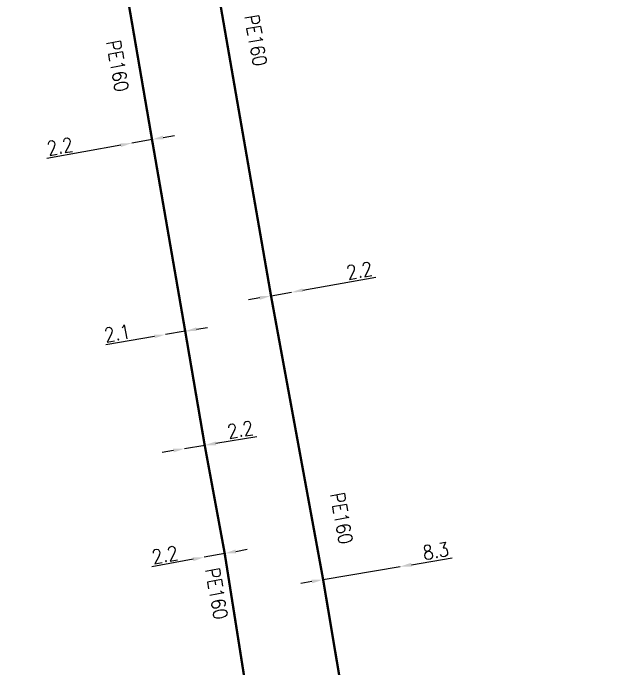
# Model space of a CAD drawing. Header units: millimetres. Extents: x 150994 to 151987, y 125997 to 127005.
# Drawn here: x 151044.6 to 151107.3, y 126398.7 to 126468 of the extents above; entities that cross this region are included whole.
import ezdxf

# ---------------------------------------------------------------- set-up
doc = ezdxf.new("R2010")
doc.units = ezdxf.units.MM
doc.header["$PDMODE"] = 34
doc.linetypes.add('L_100_AP', pattern=[14, 10, -1.5, 1, -1.5])
doc.linetypes.add('L_100_PE', pattern=[14, 10, -1.5, 1, -1.5])
doc.layers.get('Defpoints').update_dxf_attribs({"linetype": 'CONTINUOUS'})
doc.layers.add('L_140', color=3, linetype='CONTINUOUS')
doc.styles.get("Standard").update_dxf_attribs({"font": 'romans.shx', "width": 0.85})
doc.dimstyles.get("Standard").update_dxf_attribs({"dimtxt": 1.5, "dimasz": 1.2, "dimexe": 0.625, "dimexo": 0.625, "dimgap": 0.25, "dimtad": 1, "dimdec": 1, "dimzin": 0, "dimdsep": 46, "dimtxsty": 'Standard', "dimcen": -0.5, "dimadec": 0, "dimazin": 0, "dimtfac": 1, "dimtdec": 1, "dimtmove": 0, "dimatfit": 3, "dimfxl": 0, "dimtolj": 1, "dimtzin": 0, "dimarcsym": 0})

# ---------------------------------------------------------------- blocks, each defined once
blk = doc.blocks.new('*D411')
at = {"layer": 'Defpoints', "color": 0, "linetype": 'Continuous', "transparency": 16777216}
for p in [(151085.452, 126409.507), (151085.452, 126409.507), (151077.317, 126408.132)]:
    blk.add_point(p, dxfattribs=at)
at = {"layer": 'L_140', "color": 0, "linetype": 'Continuous', "lineweight": -2, "transparency": 16777216}
for p, q in [((151086.635, 126409.707), (151090.945, 126410.435)), ((151077.317, 126408.132), (151085.452, 126409.507)), ((151076.134, 126407.932), (151074.951, 126407.732))]:
    blk.add_line(p, q, dxfattribs=at)
at = {"layer": 'L_140', "color": 0, "linetype": 'Continuous', "transparency": 16777216}
for points in [[(151086.602, 126409.904), (151086.668, 126409.509), (151085.452, 126409.507)], [(151076.101, 126408.129), (151076.167, 126407.734), (151077.317, 126408.132)]]:
    blk.add_solid(points, dxfattribs=at)
at = {"layer": 'L_140', "color": 0, "linetype": 'Continuous', "transparency": 16777216, "insert": (151089.215, 126411.157), "char_height": 1.5, "attachment_point": 5, "rotation": 9.59397}
blk.add_mtext('\\A1;8.3', dxfattribs=at)
blk = doc.blocks.new('*D412')
at = {"layer": 'Defpoints', "color": 0, "linetype": 'Continuous', "transparency": 16777216}
for p in [(151073.981, 126438.498), (151073.981, 126438.498), (151071.815, 126438.113)]:
    blk.add_point(p, dxfattribs=at)
at = {"layer": 'L_140', "color": 0, "linetype": 'Continuous', "lineweight": -2, "transparency": 16777216}
for p, q in [((151075.163, 126438.708), (151082.885, 126440.079)), ((151071.815, 126438.113), (151073.981, 126438.498)), ((151070.634, 126437.904), (151069.452, 126437.694))]:
    blk.add_line(p, q, dxfattribs=at)
at = {"layer": 'L_140', "color": 0, "linetype": 'Continuous', "transparency": 16777216}
for points in [[(151075.128, 126438.905), (151075.198, 126438.511), (151073.981, 126438.498)], [(151070.599, 126438.101), (151070.669, 126437.707), (151071.815, 126438.113)]]:
    blk.add_solid(points, dxfattribs=at)
at = {"layer": 'L_140', "color": 0, "linetype": 'Continuous', "transparency": 16777216, "insert": (151081.149, 126440.786), "char_height": 1.5, "attachment_point": 5, "rotation": 10.0689}
blk.add_mtext('\\A1;2.2', dxfattribs=at)
blk = doc.blocks.new('*D419')
at = {"layer": 'Defpoints', "color": 0, "linetype": 'Continuous', "transparency": 16777216}
for p in [(151057.132, 126454.255), (151057.132, 126454.255), (151059.249, 126454.635)]:
    blk.add_point(p, dxfattribs=at)
at = {"layer": 'L_140', "color": 0, "linetype": 'Continuous', "lineweight": -2, "transparency": 16777216}
for p, q in [((151060.43, 126454.847), (151061.611, 126455.059)), ((151059.249, 126454.635), (151057.132, 126454.255)), ((151055.951, 126454.043), (151048.148, 126452.643))]:
    blk.add_line(p, q, dxfattribs=at)
at = {"layer": 'L_140', "color": 0, "linetype": 'Continuous', "transparency": 16777216}
for points in [[(151060.394, 126455.044), (151060.465, 126454.65), (151059.249, 126454.635)], [(151055.916, 126454.24), (151055.987, 126453.846), (151057.132, 126454.255)]]:
    blk.add_solid(points, dxfattribs=at)
at = {"layer": 'L_140', "color": 0, "linetype": 'Continuous', "transparency": 16777216, "insert": (151049.532, 126453.908), "char_height": 1.5, "attachment_point": 5, "rotation": 10.17201}
blk.add_mtext('\\A1;2.2', dxfattribs=at)
blk = doc.blocks.new('*D420')
at = {"layer": 'Defpoints', "color": 0, "linetype": 'Continuous', "transparency": 16777216}
for p in [(151062.754, 126434.381), (151060.684, 126434.029), (151060.684, 126434.029)]:
    blk.add_point(p, dxfattribs=at)
at = {"layer": 'L_140', "color": 0, "linetype": 'Continuous', "lineweight": -2, "transparency": 16777216}
for p, q in [((151062.754, 126434.381), (151060.684, 126434.029)), ((151063.937, 126434.582), (151065.12, 126434.784)), ((151059.501, 126433.827), (151054.371, 126432.954))]:
    blk.add_line(p, q, dxfattribs=at)
at = {"layer": 'L_140', "color": 0, "linetype": 'Continuous', "transparency": 16777216}
for points in [[(151063.904, 126434.78), (151063.971, 126434.385), (151062.754, 126434.381)], [(151059.467, 126434.025), (151059.534, 126433.63), (151060.684, 126434.029)]]:
    blk.add_solid(points, dxfattribs=at)
at = {"layer": 'L_140', "color": 0, "linetype": 'Continuous', "transparency": 16777216, "insert": (151055.587, 126434.176), "char_height": 1.5, "attachment_point": 5, "rotation": 9.65901}
blk.add_mtext('\\A1;2.1', dxfattribs=at)
blk = doc.blocks.new('*D421')
at = {"layer": 'Defpoints', "color": 0, "linetype": 'Continuous', "transparency": 16777216}
for p in [(151062.693, 126421.969), (151062.693, 126421.969), (151064.813, 126422.329)]:
    blk.add_point(p, dxfattribs=at)
at = {"layer": 'L_140', "color": 0, "linetype": 'Continuous', "lineweight": -2, "transparency": 16777216}
for p, q in [((151065.996, 126422.53), (151070.305, 126423.263)), ((151061.51, 126421.768), (151060.327, 126421.567)), ((151062.693, 126421.969), (151064.813, 126422.329))]:
    blk.add_line(p, q, dxfattribs=at)
at = {"layer": 'L_140', "color": 0, "linetype": 'Continuous', "transparency": 16777216}
for points in [[(151065.962, 126422.727), (151066.029, 126422.333), (151064.813, 126422.329)], [(151061.476, 126421.965), (151061.543, 126421.571), (151062.693, 126421.969)]]:
    blk.add_solid(points, dxfattribs=at)
at = {"layer": 'L_140', "color": 0, "linetype": 'Continuous', "transparency": 16777216, "insert": (151068.574, 126423.983), "char_height": 1.5, "attachment_point": 5, "rotation": 9.6456}
blk.add_mtext('\\A1;2.2', dxfattribs=at)
blk = doc.blocks.new('*D422')
at = {"layer": 'Defpoints', "color": 0, "linetype": 'Continuous', "transparency": 16777216}
for p in [(151066.925, 126410.893), (151064.762, 126410.492), (151064.762, 126410.492)]:
    blk.add_point(p, dxfattribs=at)
at = {"layer": 'L_140', "color": 0, "linetype": 'Continuous', "lineweight": -2, "transparency": 16777216}
for p, q in [((151068.105, 126411.112), (151069.285, 126411.331)), ((151066.925, 126410.893), (151064.762, 126410.492)), ((151063.582, 126410.274), (151059.231, 126409.467))]:
    blk.add_line(p, q, dxfattribs=at)
at = {"layer": 'L_140', "color": 0, "linetype": 'Continuous', "transparency": 16777216}
for points in [[(151068.069, 126411.309), (151068.142, 126410.916), (151066.925, 126410.893)], [(151063.546, 126410.47), (151063.619, 126410.077), (151064.762, 126410.492)]]:
    blk.add_solid(points, dxfattribs=at)
at = {"layer": 'L_140', "color": 0, "linetype": 'Continuous', "transparency": 16777216, "insert": (151060.608, 126410.739), "char_height": 1.5, "attachment_point": 5, "rotation": 10.50369}
blk.add_mtext('\\A1;2.2', dxfattribs=at)

msp = doc.modelspace()

# ---------------------------------------------------------------- linework, layer by layer
at = {"layer": 'L_140', "linetype": 'L_100_PE', "ltscale": 0.5, "const_width": 0.25}
msp.add_lwpolyline([(151044.709, 126531.1), (151048.265, 126516.277), (151053.135, 126490.26), (151059.249, 126454.635), (151062.754, 126434.381), (151064.813, 126422.329), (151066.925, 126410.893), (151069.457, 126394.858), (151069.636, 126393.729), (151069.636, 126393.729), (151072.11, 126380.206), (151075.277, 126361.517), (151075.896, 126357.565), (151078.187, 126345.145), (151078.538, 126342.973), (151080.101, 126333.315), (151080.337, 126331.852), (151083.754, 126311.965), (151087.339, 126290.698), (151092.772, 126259.993)], dxfattribs=at)
at = {"layer": 'L_140', "linetype": 'L_100_AP', "ltscale": 0.5, "const_width": 0.25}
msp.add_lwpolyline([(151107.152, 126231.49), (151101.07, 126265.378), (151099.139, 126280.915), (151096.94, 126291.772), (151096.344, 126294.714), (151096.284, 126295.008), (151096.183, 126295.904), (151095.852, 126298.809), (151089.831, 126332.737), (151082.366, 126378.002), (151077.317, 126408.132), (151071.815, 126438.113), (151066.163, 126470.673)], dxfattribs=at)

# ---------------------------------------------------------------- texts
at = {"layer": 'L_140', "linetype": 'Continuous', "width": 0.85}
for p in [(151068.998, 126467.665), (151054.4, 126464.97), (151078.058, 126417.164), (151064.86, 126409.211)]:
    msp.add_text('PE160', height=1.5, rotation=280.06346, dxfattribs=at).set_placement(p)

# ---------------------------------------------------------------- dimensions: what is measured, and where the dimension line sits
at = {"layer": 'L_140', "linetype": 'Continuous'}
for base, p1, p2, angle, picture, middle in [((151057.132, 126454.255), (151059.249, 126454.635), (151057.132, 126454.255), 10.17201, '*D419', (151049.709, 126452.923)), ((151073.981, 126438.498), (151071.815, 126438.113), (151073.981, 126438.498), 190.0689, '*D412', (151081.323, 126439.802)), ((151060.684, 126434.029), (151062.754, 126434.381), (151060.684, 126434.029), 9.65901, '*D420', (151055.755, 126433.19)), ((151062.693, 126421.969), (151064.813, 126422.329), (151062.693, 126421.969), 9.6456, '*D421', (151068.742, 126422.997)), ((151064.762, 126410.492), (151066.925, 126410.893), (151064.762, 126410.492), 10.50369, '*D422', (151060.79, 126409.756)), ((151085.4518, 126409.5066), (151077.3172, 126408.1316), (151085.4518, 126409.5066), 189.59397, '*D411', (151089.3818, 126410.1709))]:
    dim = msp.add_linear_dim(base=base, p1=p1, p2=p2, angle=angle, dimstyle='Standard', override={"dimatfit": 0}, dxfattribs=at)
    dim.commit()
    dim.dimension.update_dxf_attribs({"geometry": picture, "text_midpoint": middle, "dimtype": 160})

doc.saveas('drawing.dxf')
